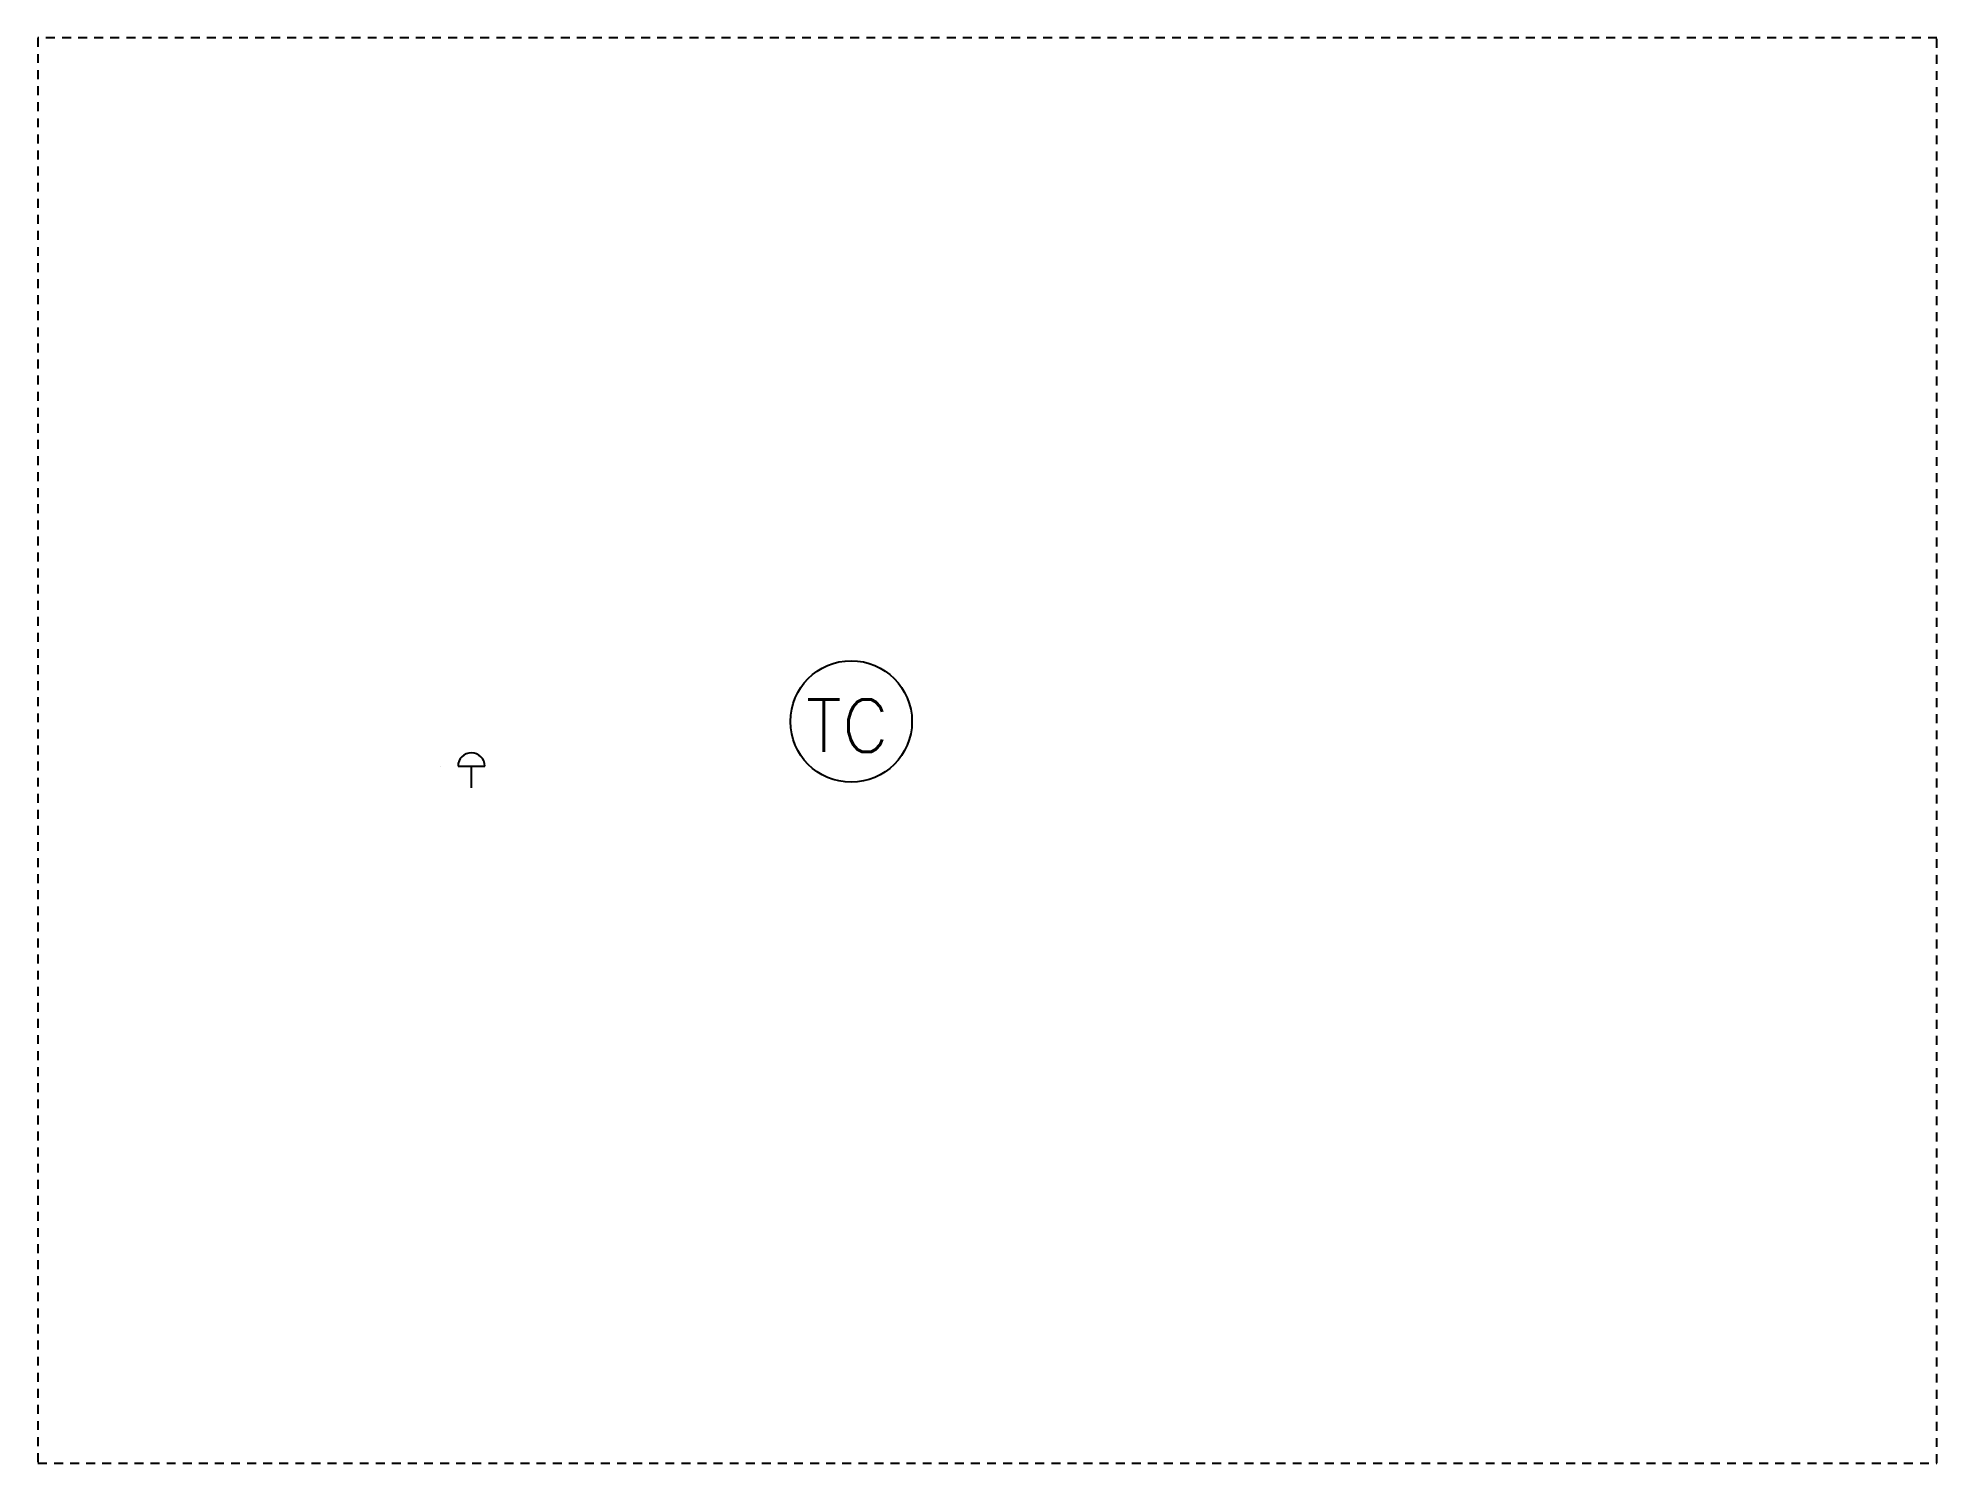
# Model space of a CAD drawing. Header units: inches. Extents: x 0 to 26.6, y 0 to 19.9.
import ezdxf

# ---------------------------------------------------------------- set-up
doc = ezdxf.new("R2010")
doc.units = ezdxf.units.IN
doc.header["$MEASUREMENT"] = 0
doc.linetypes.add('HIDDEN2', pattern=[0.1875, 0.125, -0.0625])
doc.layers.add('no plot', color=41, linetype='HIDDEN2', plot=False)
doc.styles.get("Standard").update_dxf_attribs({"font": 'romans.shx', "height": 0.1})

# ---------------------------------------------------------------- blocks, each defined once
blk = doc.blocks.new('TC')
at = {"transparency": 16777216}
blk.add_circle((0, 0.85), 0.85, dxfattribs=at)
blk.add_text('TC', height=0.7334, dxfattribs=at).set_placement((-0.634, 0.425))
blk = doc.blocks.new('RV')
for p, q in [((-0.439, 0.814), (-0.439, 0.814)), ((-0.189, 0.814), (0.186, 0.814)), ((-0.002, 0.512), (-0.002, 0.814))]:
    blk.add_line(p, q)
blk.add_arc((-0.002, 0.814), 0.187, 359.9999, 179.9178)

msp = doc.modelspace()

# ---------------------------------------------------------------- linework, layer by layer
at = {"layer": 'no plot'}
msp.add_lwpolyline([(0, 0), (26.562, 0), (26.562, 19.938), (0, 19.938)], close=True, dxfattribs=at)

# ---------------------------------------------------------------- block references
for name, p in [('TC', (11.375, 9.525)), ('RV', (6.064, 8.936))]:
    msp.add_blockref(name, p)

doc.saveas('drawing.dxf')
